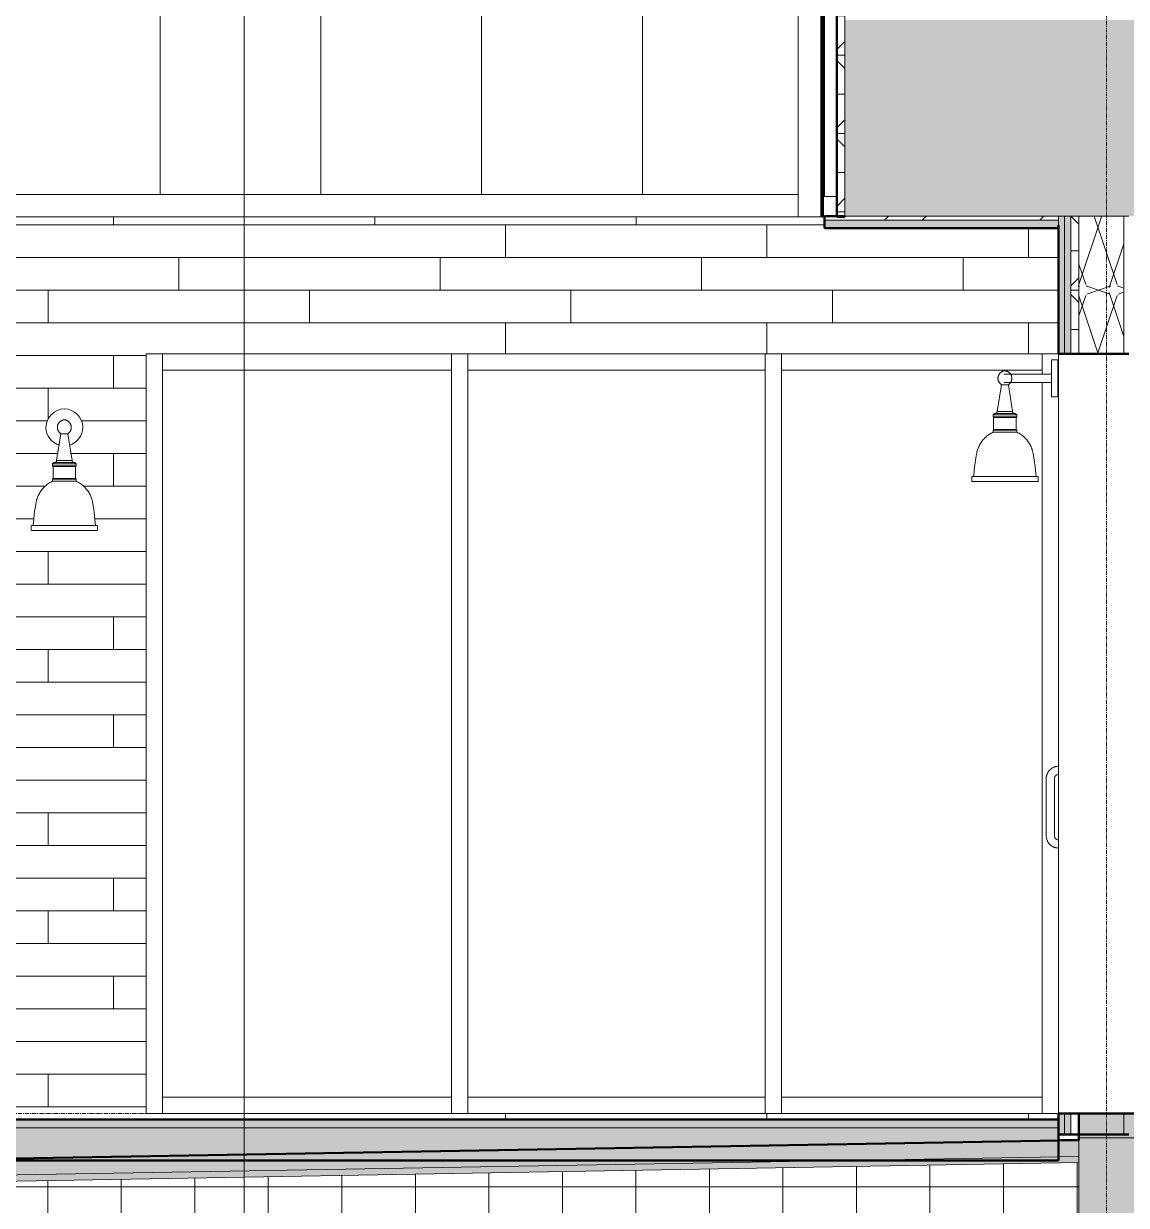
# Model space of a CAD drawing. Header units: inches. Extents: x 9661 to 15313, y -337 to 660.
# Drawn here: x 11149.6 to 11284.6, y -11.2 to 133.4 of the extents above; entities that cross this region are included whole.
import ezdxf

# ---------------------------------------------------------------- set-up
doc = ezdxf.new("R2010")
doc.units = ezdxf.units.IN
doc.header["$MEASUREMENT"] = 0
doc.linetypes.add('Grid Line 1_2_', pattern=[0.875, 0.5, -0.125, 0.125, -0.125])
for name, color, linetype, lineweight in [('0-1', 7, 'Continuous', 5), ('A-CLNG', 13, 'Continuous', 13), ('A-CLNG-2', 254, 'Continuous', 13), ('A-CLNG-3', 13, 'Continuous', 50), ('A-CLNG-PATT-1', 13, 'Continuous', 9), ('A-DOOR-7', 10, 'Continuous', 13), ('A-DOOR-8', 31, 'Continuous', 9), ('A-FLOR-2', 8, 'Continuous', 5), ('A-FLOR-5', 192, 'Continuous', 50), ('A-FLOR-LEVL-1', 51, 'Grid Line 1_2_', 9), ('A-FLOR-MCUT', 51, 'Continuous', 13), ('A-FLOR-PATT-1', 8, 'Continuous', 9), ('A-GLAZ-1', 135, 'Continuous', 13), ('A-GLAZ-2', 151, 'Continuous', 9), ('A-GLAZ-3', 151, 'Continuous', 50), ('A-GLAZ-CWMG-1', 55, 'Continuous', 9), ('A-WALL', 113, 'Continuous', 13), ('A-WALL-2', 135, 'Continuous', 13), ('A-WALL-4', 8, 'Continuous', 5), ('A-WALL-5', 254, 'Continuous', 13), ('A-WALL-8', 113, 'Continuous', 50), ('A-WALL-PATT-4', 55, 'Continuous', 9), ('A-WALL-PATT-5', 111, 'Continuous', 9), ('E-LITE-EQPM-1', 55, 'Continuous', 9), ('G-ANNO-SYMB-1', 111, 'Continuous', 9), ('P-PIPE-1', 55, 'Continuous', 9), ('P-PIPE-2', 8, 'Continuous', 5), ('S-GRID-1', 1, 'Grid Line 1_2_', 9)]:
    doc.layers.add(name, color=color, linetype=linetype, lineweight=lineweight)
pattern_1 = [(161.57, (11009.034, 72.48), (-3.8399538, -1.54e-05), [0, -27.322, 3.034, 0]), (18.43, (11008.074, 72.48), (-3.8399538, 1.54e-05), [0, -27.322, 3.034, 0]), (108.43, (11009.034, 72.48), (1.919622, -9.6005246), [9.106, -21.25]), (71.57, (11008.074, 72.48), (1.919622, 9.6005246), [9.106, -21.25])]
pattern_2 = [(0, (11008.554, 72), (0, 4.798), []), (315, (11008.554, 72), (4.798427, 0), [6.786, -6.786]), (45, (11008.554, 72), (4.798427, 0), [6.786, -6.786])]

# ---------------------------------------------------------------- blocks, each defined once
blk = doc.blocks.new('CTR - 1st Phase - Common Walls_rvt-1-BUILDING SECTION - EAST_WEST - LOOKING SOUTH2')
at = {"layer": 'P-PIPE-2'}
h = blk.add_hatch(color=256, dxfattribs=at)
h.paths.add_polyline_path([(11247.39, 120), (11247.39, 121.19), (11247.19, 121.15), (11247.19, 120)], flags=0)
h.paths.add_polyline_path([(10450.69, 120), (10450.69, 121.19), (10404.59, 121.15), (10404.59, 120), (10444.47, 120)], flags=0)
h = blk.add_hatch(color=256, dxfattribs=at)
h.paths.add_polyline_path([(10404.59, 118.81), (10450.69, 118.85), (10450.69, 120), (10404.59, 120), (10404.59, 118.84)], flags=0)
h.paths.add_polyline_path([(11247.19, 118.81), (11247.39, 118.85), (11247.39, 120), (11247.19, 120), (11247.19, 118.82)], flags=0)
at = {"layer": 'P-PIPE-1'}
for p, q in [((11247.39, 121.19), (11247.19, 121.19)), ((11247.19, 118.81), (11247.39, 118.81))]:
    blk.add_line(p, q, dxfattribs=at)
blk = doc.blocks.new('Perforated Panel at Magic-Pak - hvac panel - 2nd floor-V4-BUILDING SECTION - EAST_WEST - LOOKING SOUTH2')
at = {"layer": 'A-GLAZ-2'}
h = blk.add_hatch(dxfattribs=at)
h.set_pattern_fill('FP_8', color=256, style=0, pattern_type=2)
h.set_pattern_definition([(135, (11008.554, 72), (-4.24264, -4.24264), [])])
h.paths.add_polyline_path([(11247.39, 109.75), (11247.45, 109.75), (11247.45, 229.75), (11247.39, 229.72), (11247.39, 109.87)], flags=0)
at = {"layer": 'A-GLAZ-3'}
for p, q in [((11247.39, 229.75), (11247.39, 109.75)), ((11247.45, 229.75), (11247.39, 229.75)), ((11247.45, 109.75), (11247.45, 229.75)), ((11247.39, 109.75), (11247.45, 109.75))]:
    blk.add_line(p, q, dxfattribs=at)
blk = doc.blocks.new('Rectangular Mullion - 2_ x 4_ rectangular-1900516-BUILDING SECTION - EAST_WEST - LOOKING SOUTH2')
at = {"layer": 'A-GLAZ-CWMG-1'}
for p, q in [((11166.59, 91), (11166.59, 93)), ((11201.99, 93), (11201.99, 91)), ((11201.99, 91), (11166.59, 91))]:
    blk.add_line(p, q, dxfattribs=at)
blk = doc.blocks.new('Rectangular Mullion - 2_ x 4_ rectangular-2442518-BUILDING SECTION - EAST_WEST - LOOKING SOUTH2')
at = {"layer": 'A-GLAZ-CWMG-1'}
for p, q in [((11242.39, 0), (11242.39, 2)), ((11242.39, 2), (11274.29, 2)), ((11274.29, 2), (11274.29, 0))]:
    blk.add_line(p, q, dxfattribs=at)
blk = doc.blocks.new('Rectangular Mullion - 2_ x 4_ rectangular-2441821-BUILDING SECTION - EAST_WEST - LOOKING SOUTH2')
at = {"layer": 'A-GLAZ-CWMG-1'}
blk.add_line((11166.59, 93), (11166.59, 0), dxfattribs=at)
blk = doc.blocks.new('Rectangular Mullion - 2_ x 4_ rectangular-2441786-BUILDING SECTION - EAST_WEST - LOOKING SOUTH2')
at = {"layer": 'A-GLAZ-CWMG-1'}
for p, q in [((11274.29, 90.5), (11274.29, 93)), ((11274.29, 0), (11274.29, 89.5))]:
    blk.add_line(p, q, dxfattribs=at)
blk = doc.blocks.new('Rectangular Mullion - 2_ x 4_ rectangular-2441789-BUILDING SECTION - EAST_WEST - LOOKING SOUTH2')
at = {"layer": 'A-GLAZ-CWMG-1'}
for p, q in [((11201.99, 93), (11201.99, 0)), ((11203.99, 93), (11203.99, 0))]:
    blk.add_line(p, q, dxfattribs=at)
blk = doc.blocks.new('Rectangular Mullion - 2_ x 4_ rectangular-1900519-BUILDING SECTION - EAST_WEST - LOOKING SOUTH2')
at = {"layer": 'A-GLAZ-CWMG-1'}
for p, q in [((11203.99, 91), (11203.99, 93)), ((11240.39, 93), (11240.39, 91)), ((11240.39, 91), (11203.99, 91))]:
    blk.add_line(p, q, dxfattribs=at)
blk = doc.blocks.new('Rectangular Mullion - 2_ x 4_ rectangular-2442519-BUILDING SECTION - EAST_WEST - LOOKING SOUTH2')
at = {"layer": 'A-GLAZ-CWMG-1'}
for p, q in [((11242.39, 91), (11242.39, 93)), ((11274.29, 93), (11274.29, 91)), ((11274.29, 91), (11242.39, 91))]:
    blk.add_line(p, q, dxfattribs=at)
blk = doc.blocks.new('Rectangular Mullion - 2_ x 4_ rectangular-1900521-BUILDING SECTION - EAST_WEST - LOOKING SOUTH2')
at = {"layer": 'A-GLAZ-CWMG-1'}
for p, q in [((11166.59, 0), (11166.59, 2)), ((11166.59, 2), (11201.99, 2)), ((11201.99, 2), (11201.99, 0))]:
    blk.add_line(p, q, dxfattribs=at)
blk = doc.blocks.new('Rectangular Mullion - 2_ x 4_ rectangular-1900522-BUILDING SECTION - EAST_WEST - LOOKING SOUTH2')
at = {"layer": 'A-GLAZ-CWMG-1'}
for p, q in [((11203.99, 0), (11203.99, 2)), ((11203.99, 2), (11240.39, 2)), ((11240.39, 2), (11240.39, 0))]:
    blk.add_line(p, q, dxfattribs=at)
blk = doc.blocks.new('Storefront_Entry_Door-_Single_7051 - Store Front Single Door-2468421-BUILDING SECTION - EAST_WEST - LOOKING SOUTH2')
at = {"layer": 'A-DOOR-8'}
for p, q in [((11274.79, 41), (11274.79, 34)), ((11275.79, 34), (11275.79, 41))]:
    blk.add_line(p, q, dxfattribs=at)
at = {"layer": 'A-DOOR-8', "flags": 128}
for points in [[(11276.29, 42.5), (11276.23, 42.5), (11276.17, 42.5), (11276.11, 42.49), (11276.05, 42.48), (11275.99, 42.47), (11275.93, 42.46), (11275.87, 42.44), (11275.82, 42.42), (11275.76, 42.4), (11275.71, 42.38), (11275.65, 42.36), (11275.6, 42.33), (11275.54, 42.3), (11275.49, 42.27), (11275.44, 42.24), (11275.39, 42.2), (11275.35, 42.17), (11275.3, 42.13), (11275.26, 42.09), (11275.21, 42.05), (11275.17, 42), (11275.13, 41.96), (11275.1, 41.91), (11275.06, 41.86), (11275.03, 41.81), (11275, 41.76), (11274.97, 41.71), (11274.94, 41.65), (11274.91, 41.6), (11274.89, 41.54), (11274.87, 41.49), (11274.85, 41.43), (11274.84, 41.37), (11274.82, 41.31), (11274.81, 41.25), (11274.8, 41.2), (11274.8, 41.14), (11274.79, 41.08), (11274.79, 41.02), (11274.79, 41)], [(11275.79, 41), (11275.79, 41.02), (11275.79, 41.04), (11275.79, 41.06), (11275.8, 41.08), (11275.8, 41.1), (11275.8, 41.12), (11275.81, 41.14), (11275.81, 41.16), (11275.82, 41.18), (11275.83, 41.19), (11275.84, 41.21), (11275.85, 41.23), (11275.86, 41.25), (11275.87, 41.27), (11275.88, 41.28), (11275.89, 41.3), (11275.9, 41.31), (11275.91, 41.33), (11275.93, 41.34), (11275.94, 41.36), (11275.96, 41.37), (11275.97, 41.39), (11275.99, 41.4), (11276, 41.41), (11276.02, 41.42), (11276.04, 41.43), (11276.05, 41.44), (11276.07, 41.45), (11276.09, 41.46), (11276.11, 41.47), (11276.13, 41.47), (11276.15, 41.48), (11276.17, 41.48), (11276.18, 41.49), (11276.2, 41.49), (11276.22, 41.5), (11276.24, 41.5), (11276.26, 41.5), (11276.28, 41.5), (11276.29, 41.5)], [(11274.79, 34), (11274.79, 33.94), (11274.79, 33.88), (11274.8, 33.82), (11274.81, 33.76), (11274.82, 33.7), (11274.83, 33.64), (11274.85, 33.59), (11274.87, 33.53), (11274.89, 33.47), (11274.91, 33.42), (11274.93, 33.36), (11274.96, 33.31), (11274.99, 33.25), (11275.02, 33.2), (11275.05, 33.15), (11275.09, 33.1), (11275.12, 33.06), (11275.16, 33.01), (11275.2, 32.97), (11275.24, 32.92), (11275.29, 32.88), (11275.33, 32.84), (11275.38, 32.81), (11275.43, 32.77), (11275.48, 32.74), (11275.53, 32.71), (11275.58, 32.68), (11275.64, 32.65), (11275.69, 32.62), (11275.75, 32.6), (11275.8, 32.58), (11275.86, 32.56), (11275.92, 32.55), (11275.98, 32.53), (11276.03, 32.52), (11276.09, 32.51), (11276.15, 32.51), (11276.21, 32.5), (11276.27, 32.5), (11276.29, 32.5)], [(11276.29, 33.5), (11276.27, 33.5), (11276.25, 33.5), (11276.23, 33.5), (11276.21, 33.51), (11276.19, 33.51), (11276.17, 33.51), (11276.15, 33.52), (11276.13, 33.53), (11276.11, 33.53), (11276.09, 33.54), (11276.08, 33.55), (11276.06, 33.56), (11276.04, 33.57), (11276.02, 33.58), (11276.01, 33.59), (11275.99, 33.6), (11275.97, 33.61), (11275.96, 33.62), (11275.94, 33.64), (11275.93, 33.65), (11275.92, 33.67), (11275.9, 33.68), (11275.89, 33.7), (11275.88, 33.71), (11275.87, 33.73), (11275.86, 33.75), (11275.85, 33.76), (11275.84, 33.78), (11275.83, 33.8), (11275.82, 33.82), (11275.82, 33.84), (11275.81, 33.86), (11275.81, 33.88), (11275.8, 33.9), (11275.8, 33.92), (11275.79, 33.93), (11275.79, 33.95), (11275.79, 33.97), (11275.79, 33.99), (11275.79, 34)]]:
    blk.add_lwpolyline(points, dxfattribs=at)
blk = doc.blocks.new('VISA-OW2400-02-SASS - OW2400-L30K-MVOLT-V22-BUILDING SECTION - EAST_WEST - LOOKING SOUTH2')
at = {"layer": 'E-LITE-EQPM-1'}
for p, q in [((11154.17, 83.22), (11153.64, 79.93)), ((11154.59, 83.22), (11154.22, 83.22)), ((11154.96, 83.22), (11154.59, 83.22)), ((11155.53, 79.93), (11155.01, 83.22)), ((11154.59, 79.7), (11153.48, 79.7)), ((11153.64, 79.7), (11153.9, 79.7)), ((11154.59, 79.93), (11153.69, 79.93)), ((11155.49, 79.93), (11154.59, 79.93)), ((11155.7, 79.7), (11154.59, 79.7)), ((11155.28, 79.7), (11155.7, 79.7)), ((11153.14, 79.54), (11153.14, 79.29)), ((11154.59, 79.54), (11153.14, 79.54)), ((11153.14, 79.29), (11153.21, 79.22)), ((11154.59, 79.29), (11153.14, 79.29)), ((11153.21, 79.22), (11153.21, 77.72)), ((11154.59, 79.22), (11153.21, 79.22)), ((11156.04, 79.54), (11154.59, 79.54)), ((11156.04, 79.29), (11154.59, 79.29)), ((11155.97, 79.22), (11154.59, 79.22)), ((11155.97, 79.22), (11156.04, 79.29)), ((11155.97, 77.72), (11155.97, 79.22)), ((11156.04, 79.29), (11156.04, 79.54)), ((11153.21, 77.72), (11153.14, 77.66)), ((11153.14, 77.66), (11153.14, 77.41)), ((11154.59, 77.66), (11153.14, 77.66)), ((11154.59, 77.41), (11153.14, 77.41)), ((11154.59, 77.72), (11153.21, 77.72)), ((11155.97, 77.72), (11154.59, 77.72)), ((11156.04, 77.66), (11154.59, 77.66)), ((11156.04, 77.41), (11154.59, 77.41)), ((11156.04, 77.66), (11155.97, 77.72)), ((11156.04, 77.41), (11156.04, 77.66)), ((11150.53, 71.98), (11150.53, 71.38)), ((11150.59, 71.98), (11154.59, 71.98)), ((11154.59, 71.38), (11150.59, 71.38)), ((11154.59, 71.98), (11158.58, 71.98)), ((11158.58, 71.38), (11154.59, 71.38)), ((11158.65, 71.38), (11158.65, 71.98))]:
    blk.add_line(p, q, dxfattribs=at)
at = {"layer": 'E-LITE-EQPM-1', "flags": 128}
for points in [[(11154.17, 83.22), (11154.14, 83.24), (11154.11, 83.26), (11154.08, 83.29), (11154.05, 83.31), (11154.02, 83.34), (11154, 83.36), (11153.97, 83.39), (11153.95, 83.42), (11153.92, 83.45), (11153.9, 83.48), (11153.88, 83.51), (11153.86, 83.54), (11153.84, 83.57), (11153.83, 83.6), (11153.81, 83.64), (11153.8, 83.67), (11153.79, 83.71), (11153.78, 83.74), (11153.77, 83.78), (11153.76, 83.81), (11153.75, 83.85), (11153.75, 83.89), (11153.74, 83.92), (11153.74, 83.96), (11153.74, 84), (11153.74, 84.03), (11153.74, 84.07), (11153.74, 84.11), (11153.75, 84.14), (11153.76, 84.18), (11153.76, 84.22), (11153.77, 84.25), (11153.78, 84.29), (11153.8, 84.32), (11153.81, 84.36), (11153.82, 84.39), (11153.84, 84.42), (11153.86, 84.46), (11153.88, 84.49), (11153.9, 84.52), (11153.92, 84.55), (11153.94, 84.58), (11153.96, 84.61), (11153.99, 84.63), (11154.01, 84.66), (11154.04, 84.68), (11154.07, 84.71), (11154.1, 84.73), (11154.13, 84.75), (11154.16, 84.77), (11154.19, 84.79), (11154.22, 84.81), (11154.25, 84.83), (11154.29, 84.84), (11154.32, 84.86), (11154.36, 84.87), (11154.39, 84.88), (11154.43, 84.89), (11154.46, 84.9), (11154.5, 84.91), (11154.53, 84.91), (11154.57, 84.92), (11154.59, 84.92)], [(11154.59, 84.92), (11154.63, 84.92), (11154.66, 84.91), (11154.7, 84.91), (11154.73, 84.9), (11154.77, 84.89), (11154.81, 84.88), (11154.84, 84.87), (11154.88, 84.85), (11154.91, 84.84), (11154.94, 84.82), (11154.97, 84.8), (11155.01, 84.78), (11155.04, 84.76), (11155.07, 84.74), (11155.1, 84.72), (11155.12, 84.7), (11155.15, 84.67), (11155.18, 84.65), (11155.2, 84.62), (11155.23, 84.59), (11155.25, 84.56), (11155.27, 84.53), (11155.29, 84.5), (11155.31, 84.47), (11155.33, 84.44), (11155.35, 84.41), (11155.36, 84.37), (11155.38, 84.34), (11155.39, 84.3), (11155.4, 84.27), (11155.41, 84.23), (11155.42, 84.2), (11155.43, 84.16), (11155.43, 84.12), (11155.44, 84.09), (11155.44, 84.05), (11155.44, 84.01), (11155.44, 83.98), (11155.44, 83.94), (11155.44, 83.9), (11155.43, 83.87), (11155.42, 83.83), (11155.42, 83.79), (11155.41, 83.76), (11155.4, 83.72), (11155.39, 83.69), (11155.37, 83.65), (11155.36, 83.62), (11155.34, 83.59), (11155.33, 83.55), (11155.31, 83.52), (11155.29, 83.49), (11155.27, 83.46), (11155.24, 83.43), (11155.22, 83.4), (11155.2, 83.38), (11155.17, 83.35), (11155.14, 83.32), (11155.12, 83.3), (11155.09, 83.28), (11155.06, 83.25), (11155.03, 83.23), (11155.01, 83.22)], [(11153.14, 79.54), (11153.15, 79.56), (11153.16, 79.57), (11153.18, 79.58), (11153.19, 79.59), (11153.2, 79.61), (11153.22, 79.62), (11153.23, 79.63), (11153.25, 79.64), (11153.26, 79.65), (11153.28, 79.66), (11153.3, 79.66), (11153.31, 79.67), (11153.33, 79.68), (11153.35, 79.68), (11153.36, 79.69), (11153.38, 79.69), (11153.4, 79.7), (11153.42, 79.7), (11153.42, 79.7)], [(11153.42, 79.7), (11153.43, 79.7), (11153.44, 79.7), (11153.45, 79.7), (11153.45, 79.71), (11153.46, 79.71), (11153.47, 79.71), (11153.48, 79.71), (11153.49, 79.71), (11153.5, 79.72), (11153.51, 79.72), (11153.51, 79.72), (11153.52, 79.73), (11153.53, 79.73), (11153.54, 79.74), (11153.55, 79.74), (11153.55, 79.75), (11153.56, 79.75), (11153.57, 79.76), (11153.57, 79.76), (11153.58, 79.77), (11153.59, 79.78), (11153.59, 79.78), (11153.6, 79.79), (11153.6, 79.8), (11153.61, 79.81), (11153.61, 79.81), (11153.62, 79.82), (11153.62, 79.83), (11153.63, 79.84), (11153.63, 79.85), (11153.63, 79.85), (11153.63, 79.86), (11153.64, 79.87), (11153.64, 79.88), (11153.64, 79.89), (11153.64, 79.9), (11153.64, 79.91), (11153.64, 79.92), (11153.64, 79.93), (11153.64, 79.93)], [(11155.53, 79.93), (11155.53, 79.92), (11155.54, 79.91), (11155.54, 79.9), (11155.54, 79.89), (11155.54, 79.88), (11155.54, 79.87), (11155.54, 79.87), (11155.55, 79.86), (11155.55, 79.85), (11155.55, 79.84), (11155.56, 79.83), (11155.56, 79.82), (11155.56, 79.82), (11155.57, 79.81), (11155.57, 79.8), (11155.58, 79.79), (11155.58, 79.79), (11155.59, 79.78), (11155.6, 79.77), (11155.6, 79.77), (11155.61, 79.76), (11155.62, 79.75), (11155.62, 79.75), (11155.63, 79.74), (11155.64, 79.74), (11155.65, 79.73), (11155.65, 79.73), (11155.66, 79.72), (11155.67, 79.72), (11155.68, 79.72), (11155.69, 79.71), (11155.7, 79.71), (11155.7, 79.71), (11155.71, 79.71), (11155.72, 79.71), (11155.73, 79.7), (11155.74, 79.7), (11155.75, 79.7), (11155.76, 79.7), (11155.76, 79.7)], [(11155.76, 79.7), (11155.78, 79.7), (11155.8, 79.69), (11155.81, 79.69), (11155.83, 79.68), (11155.85, 79.68), (11155.86, 79.67), (11155.88, 79.66), (11155.9, 79.66), (11155.91, 79.65), (11155.93, 79.64), (11155.94, 79.63), (11155.96, 79.62), (11155.97, 79.61), (11155.99, 79.59), (11156, 79.58), (11156.01, 79.57), (11156.03, 79.56), (11156.04, 79.54), (11156.04, 79.54)], [(11151.14, 74.85), (11151.17, 74.99), (11151.2, 75.12), (11151.25, 75.26), (11151.29, 75.4), (11151.34, 75.53), (11151.4, 75.66), (11151.46, 75.79), (11151.53, 75.91), (11151.6, 76.04), (11151.68, 76.16), (11151.76, 76.28), (11151.85, 76.39), (11151.94, 76.5), (11152.04, 76.61), (11152.14, 76.71), (11152.24, 76.81), (11152.35, 76.9), (11152.46, 76.99), (11152.57, 77.08), (11152.69, 77.16), (11152.81, 77.23), (11152.94, 77.3), (11153.06, 77.37), (11153.14, 77.41)], [(11156.04, 77.41), (11156.17, 77.34), (11156.29, 77.28), (11156.42, 77.2), (11156.54, 77.12), (11156.65, 77.04), (11156.77, 76.95), (11156.88, 76.86), (11156.98, 76.77), (11157.08, 76.67), (11157.18, 76.56), (11157.28, 76.45), (11157.36, 76.34), (11157.45, 76.23), (11157.53, 76.11), (11157.61, 75.99), (11157.68, 75.86), (11157.74, 75.74), (11157.8, 75.61), (11157.86, 75.47), (11157.91, 75.34), (11157.95, 75.2), (11157.99, 75.07), (11158.02, 74.93), (11158.04, 74.85)], [(11150.78, 71.98), (11150.85, 72.83), (11150.95, 73.68), (11151.08, 74.52), (11151.14, 74.85)], [(11158.04, 74.85), (11158.19, 74), (11158.3, 73.16), (11158.38, 72.3), (11158.4, 71.98)]]:
    blk.add_lwpolyline(points, dxfattribs=at)
at = {"layer": 'E-LITE-EQPM-1'}
for start, end in [(360, 180), (180, 254.7454), (285.2546, 360)]:
    blk.add_arc((11154.59, 84), 2.25, start, end, dxfattribs=at)
blk = doc.blocks.new('Rectangular Mullion - Profile_Polycarbonate_Lower-2195227-BUILDING SECTION - EAST_WEST - LOOKING SOUTH2')
at = {"layer": 'A-GLAZ-CWMG-1'}
for p, q in [((11109.93, 109.75), (11109.93, 112.5)), ((11244.44, 112.5), (11109.93, 112.5)), ((11244.44, 112.5), (11244.44, 109.75)), ((11109.93, 109.75), (11244.44, 109.75))]:
    blk.add_line(p, q, dxfattribs=at)
blk = doc.blocks.new('Rectangular Mullion - Profile_Polycarbonate_Upper and left-2194919-BUILDING SECTION - EAST_WEST - LOOKING SOUTH2')
at = {"layer": 'A-GLAZ-CWMG-1'}
for p, q in [((11244.44, 230.12), (11244.44, 109.75)), ((11247.19, 229.74), (11247.19, 230.12)), ((11247.19, 109.75), (11247.19, 229.71)), ((11247.19, 109.75), (11244.44, 109.75))]:
    blk.add_line(p, q, dxfattribs=at)
blk = doc.blocks.new('VISA-OW2400-02-SASS - OW2400-L30K-MVOLT-V29-BUILDING SECTION - EAST_WEST - LOOKING SOUTH2')
at = {"layer": 'E-LITE-EQPM-1'}
for p, q in [((11276.22, 92.25), (11275.42, 92.25)), ((11275.42, 90), (11275.42, 92.25)), ((11276.22, 92.25), (11276.22, 90)), ((11275.42, 90.5), (11269.66, 90.5)), ((11275.42, 87.75), (11275.42, 90)), ((11276.22, 90), (11276.22, 87.75)), ((11269.31, 89.22), (11268.79, 85.93)), ((11270.16, 89.22), (11269.31, 89.22)), ((11269.66, 89.5), (11275.42, 89.5)), ((11270.68, 85.93), (11270.16, 89.22)), ((11275.42, 87.75), (11276.22, 87.75)), ((11268.28, 85.54), (11268.28, 85.29)), ((11271.18, 85.54), (11268.28, 85.54)), ((11268.56, 85.7), (11268.79, 85.7)), ((11270.9, 85.7), (11268.56, 85.7)), ((11270.68, 85.93), (11268.79, 85.93)), ((11270.56, 85.7), (11270.9, 85.7)), ((11271.18, 85.29), (11271.18, 85.54)), ((11268.28, 85.29), (11268.35, 85.22)), ((11271.18, 85.29), (11268.28, 85.29)), ((11268.35, 85.22), (11268.35, 83.72)), ((11271.11, 85.22), (11268.35, 85.22)), ((11271.11, 85.22), (11271.18, 85.29)), ((11271.11, 83.72), (11271.11, 85.22)), ((11268.35, 83.72), (11268.28, 83.66)), ((11268.28, 83.66), (11268.28, 83.41)), ((11271.18, 83.66), (11268.28, 83.66)), ((11271.18, 83.41), (11268.28, 83.41)), ((11271.11, 83.72), (11268.35, 83.72)), ((11271.18, 83.66), (11271.11, 83.72)), ((11271.18, 83.41), (11271.18, 83.66)), ((11265.68, 77.98), (11265.68, 77.38)), ((11265.68, 77.98), (11273.79, 77.98)), ((11273.79, 77.38), (11265.68, 77.38)), ((11273.79, 77.38), (11273.79, 77.98))]:
    blk.add_line(p, q, dxfattribs=at)
at = {"layer": 'E-LITE-EQPM-1', "flags": 128}
for points in [[(11269.31, 89.22), (11269.28, 89.24), (11269.25, 89.26), (11269.22, 89.29), (11269.19, 89.31), (11269.16, 89.34), (11269.14, 89.36), (11269.11, 89.39), (11269.09, 89.42), (11269.07, 89.45), (11269.05, 89.48), (11269.02, 89.51), (11269.01, 89.54), (11268.99, 89.57), (11268.97, 89.6), (11268.96, 89.64), (11268.94, 89.67), (11268.93, 89.71), (11268.92, 89.74), (11268.91, 89.78), (11268.9, 89.81), (11268.89, 89.85), (11268.89, 89.89), (11268.88, 89.92), (11268.88, 89.96), (11268.88, 90), (11268.88, 90.03), (11268.88, 90.07), (11268.89, 90.11), (11268.89, 90.14), (11268.9, 90.18), (11268.91, 90.22), (11268.92, 90.25), (11268.93, 90.29), (11268.94, 90.32), (11268.95, 90.36), (11268.97, 90.39), (11268.98, 90.42), (11269, 90.46), (11269.02, 90.49), (11269.04, 90.52), (11269.06, 90.55), (11269.08, 90.58), (11269.11, 90.61), (11269.13, 90.63), (11269.16, 90.66), (11269.18, 90.68), (11269.21, 90.71), (11269.24, 90.73), (11269.27, 90.75), (11269.3, 90.77), (11269.33, 90.79), (11269.36, 90.81), (11269.4, 90.83), (11269.43, 90.84), (11269.46, 90.86), (11269.5, 90.87), (11269.53, 90.88), (11269.57, 90.89), (11269.61, 90.9), (11269.64, 90.91), (11269.68, 90.91), (11269.71, 90.92), (11269.73, 90.92)], [(11269.73, 90.92), (11269.77, 90.92), (11269.81, 90.91), (11269.84, 90.91), (11269.88, 90.9), (11269.91, 90.89), (11269.95, 90.88), (11269.98, 90.87), (11270.02, 90.85), (11270.05, 90.84), (11270.09, 90.82), (11270.12, 90.8), (11270.15, 90.78), (11270.18, 90.76), (11270.21, 90.74), (11270.24, 90.72), (11270.27, 90.7), (11270.3, 90.67), (11270.32, 90.65), (11270.35, 90.62), (11270.37, 90.59), (11270.39, 90.56), (11270.42, 90.53), (11270.44, 90.5), (11270.46, 90.47), (11270.47, 90.44), (11270.49, 90.41), (11270.51, 90.37), (11270.52, 90.34), (11270.53, 90.3), (11270.54, 90.27), (11270.55, 90.23), (11270.56, 90.2), (11270.57, 90.16), (11270.58, 90.12), (11270.58, 90.09), (11270.58, 90.05), (11270.58, 90.01), (11270.58, 89.98), (11270.58, 89.94), (11270.58, 89.9), (11270.57, 89.87), (11270.57, 89.83), (11270.56, 89.79), (11270.55, 89.76), (11270.54, 89.72), (11270.53, 89.69), (11270.52, 89.65), (11270.5, 89.62), (11270.49, 89.59), (11270.47, 89.55), (11270.45, 89.52), (11270.43, 89.49), (11270.41, 89.46), (11270.39, 89.43), (11270.36, 89.4), (11270.34, 89.38), (11270.31, 89.35), (11270.29, 89.32), (11270.26, 89.3), (11270.23, 89.28), (11270.2, 89.25), (11270.17, 89.23), (11270.16, 89.22)], [(11268.28, 85.54), (11268.3, 85.56), (11268.31, 85.57), (11268.32, 85.58), (11268.33, 85.59), (11268.35, 85.61), (11268.36, 85.62), (11268.38, 85.63), (11268.39, 85.64), (11268.41, 85.65), (11268.42, 85.66), (11268.44, 85.66), (11268.46, 85.67), (11268.47, 85.68), (11268.49, 85.68), (11268.51, 85.69), (11268.52, 85.69), (11268.54, 85.7), (11268.56, 85.7), (11268.56, 85.7)], [(11268.56, 85.7), (11268.57, 85.7), (11268.58, 85.7), (11268.59, 85.7), (11268.6, 85.71), (11268.61, 85.71), (11268.62, 85.71), (11268.62, 85.71), (11268.63, 85.71), (11268.64, 85.72), (11268.65, 85.72), (11268.66, 85.72), (11268.67, 85.73), (11268.67, 85.73), (11268.68, 85.74), (11268.69, 85.74), (11268.7, 85.75), (11268.7, 85.75), (11268.71, 85.76), (11268.72, 85.76), (11268.72, 85.77), (11268.73, 85.78), (11268.74, 85.78), (11268.74, 85.79), (11268.75, 85.8), (11268.75, 85.81), (11268.76, 85.81), (11268.76, 85.82), (11268.76, 85.83), (11268.77, 85.84), (11268.77, 85.85), (11268.78, 85.85), (11268.78, 85.86), (11268.78, 85.87), (11268.78, 85.88), (11268.78, 85.89), (11268.79, 85.9), (11268.79, 85.91), (11268.79, 85.92), (11268.79, 85.93), (11268.79, 85.93)], [(11270.68, 85.93), (11270.68, 85.92), (11270.68, 85.91), (11270.68, 85.9), (11270.68, 85.89), (11270.68, 85.88), (11270.68, 85.87), (11270.69, 85.87), (11270.69, 85.86), (11270.69, 85.85), (11270.7, 85.84), (11270.7, 85.83), (11270.7, 85.82), (11270.71, 85.82), (11270.71, 85.81), (11270.72, 85.8), (11270.72, 85.79), (11270.73, 85.79), (11270.73, 85.78), (11270.74, 85.77), (11270.75, 85.77), (11270.75, 85.76), (11270.76, 85.75), (11270.77, 85.75), (11270.77, 85.74), (11270.78, 85.74), (11270.79, 85.73), (11270.8, 85.73), (11270.81, 85.72), (11270.81, 85.72), (11270.82, 85.72), (11270.83, 85.71), (11270.84, 85.71), (11270.85, 85.71), (11270.86, 85.71), (11270.86, 85.71), (11270.87, 85.7), (11270.88, 85.7), (11270.89, 85.7), (11270.9, 85.7), (11270.9, 85.7)], [(11270.9, 85.7), (11270.92, 85.7), (11270.94, 85.69), (11270.96, 85.69), (11270.97, 85.68), (11270.99, 85.68), (11271.01, 85.67), (11271.02, 85.66), (11271.04, 85.66), (11271.06, 85.65), (11271.07, 85.64), (11271.09, 85.63), (11271.1, 85.62), (11271.12, 85.61), (11271.13, 85.59), (11271.14, 85.58), (11271.16, 85.57), (11271.17, 85.56), (11271.18, 85.54), (11271.18, 85.54)], [(11266.28, 80.85), (11266.31, 80.99), (11266.35, 81.12), (11266.39, 81.26), (11266.44, 81.4), (11266.49, 81.53), (11266.55, 81.66), (11266.61, 81.79), (11266.67, 81.91), (11266.75, 82.04), (11266.82, 82.16), (11266.91, 82.28), (11266.99, 82.39), (11267.08, 82.5), (11267.18, 82.61), (11267.28, 82.71), (11267.38, 82.81), (11267.49, 82.9), (11267.6, 82.99), (11267.72, 83.08), (11267.84, 83.16), (11267.96, 83.23), (11268.08, 83.3), (11268.21, 83.37), (11268.28, 83.41)], [(11271.18, 83.41), (11271.31, 83.34), (11271.44, 83.28), (11271.56, 83.2), (11271.68, 83.12), (11271.8, 83.04), (11271.91, 82.95), (11272.02, 82.86), (11272.12, 82.77), (11272.23, 82.67), (11272.32, 82.56), (11272.42, 82.45), (11272.51, 82.34), (11272.59, 82.23), (11272.67, 82.11), (11272.75, 81.99), (11272.82, 81.86), (11272.88, 81.74), (11272.94, 81.61), (11273, 81.47), (11273.05, 81.34), (11273.09, 81.2), (11273.13, 81.07), (11273.17, 80.93), (11273.18, 80.85)], [(11265.93, 77.98), (11265.99, 78.83), (11266.09, 79.68), (11266.22, 80.52), (11266.28, 80.85)], [(11273.18, 80.85), (11273.33, 80), (11273.44, 79.16), (11273.52, 78.3), (11273.54, 77.98)]]:
    blk.add_lwpolyline(points, dxfattribs=at)

msp = doc.modelspace()

# ---------------------------------------------------------------- hatches: boundary and pattern name
at = {"layer": 'A-CLNG-2'}
h = msp.add_hatch(color=256, dxfattribs=at)
h.paths.add_polyline_path([(12115.84, 108.37), (12118.34, 108.37), (12118.34, 109.37), (12089.69, 109.37), (12089.69, 108.37), (12112.92, 108.37)], flags=0)
h.paths.add_polyline_path([(10009.09, 108.37), (10009.09, 109.37), (9980.44, 109.37), (9980.44, 108.37), (9992.38, 108.37)], flags=0)
h.paths.add_polyline_path([(11250.14, 108.37), (11276.29, 108.37), (11276.29, 109.37), (11247.64, 109.37), (11247.64, 108.37), (11248.1, 108.37)], flags=0)
h.paths.add_polyline_path([(10822.49, 108.37), (10851.14, 108.37), (10851.14, 109.37), (10822.49, 109.37), (10822.49, 108.75)], flags=0)
at = {"layer": 'A-CLNG-PATT-1'}
h = msp.add_hatch(dxfattribs=at)
h.set_pattern_fill('FP_25', color=256, style=0, pattern_type=2)
h.set_pattern_definition([(45, (11008.554, 72), (-9.50352, 9.50352), []), (45, (11008.554, 86.4), (-9.50352, 9.50352), [])])
h.paths.add_polyline_path([(12102.16, 109.37), (12118.34, 109.37), (12118.33, 109.87), (12116.84, 109.87), (12116.81, 109.75), (12115.84, 109.87), (12089.69, 109.87), (12089.69, 109.37)], flags=0)
h.paths.add_polyline_path([(11248.22, 109.37), (11276.29, 109.37), (11276.29, 109.87), (11250.14, 109.87), (11249.14, 109.75), (11249.14, 109.87), (11247.64, 109.87), (11247.64, 109.37)], flags=0)
h.paths.add_polyline_path([(10831.98, 109.37), (10851.14, 109.37), (10851.13, 109.87), (10822.49, 109.87), (10822.49, 109.37)], flags=0)
h.paths.add_polyline_path([(9992.38, 109.37), (10009.09, 109.37), (10009.09, 109.87), (9982.94, 109.87), (9981.94, 109.75), (9981.94, 109.87), (9980.44, 109.87), (9980.44, 109.37), (9982.94, 109.37)], flags=0)
at = {"layer": 'A-FLOR-2'}
h = msp.add_hatch(color=256, dxfattribs=at)
h.paths.add_polyline_path([(11169.98, -1.75), (11276.29, -1.75), (11276.29, -0.75), (11049.29, -0.75), (11049.29, -1.75), (11164.59, -1.75)], flags=0)
h.paths.add_polyline_path([(10853.51, -1.75), (10934.19, -1.75), (10934.19, -0.75), (10822.49, -0.75), (10822.49, -1.75), (10835.05, -1.75)], flags=0)
h.paths.add_polyline_path([(9933.17, -1.75), (10009.09, -1.75), (10009.09, -0.75), (9891.19, -0.75), (9891.19, -1.75), (9927.79, -1.75)], flags=0)
at = {"layer": 'A-FLOR-PATT-1'}
h = msp.add_hatch(dxfattribs=at)
h.set_pattern_fill('FP_4', color=256, style=0, pattern_type=2)
h.set_pattern_definition(pattern_1)
h.paths.add_polyline_path([(12115.84, 109.87), (12115.84, 133.87), (11737.24, 133.87), (11737.24, 109.87), (12112.92, 109.87)], flags=0)
h.paths.add_polyline_path([(11585.47, 109.87), (11646.74, 109.87), (11646.74, 133.87), (11250.14, 133.87), (11250.14, 109.87), (11542.99, 109.87)], flags=0)
h.paths.add_polyline_path([(10848.64, 109.87), (10848.64, 133.87), (10450.69, 133.87), (10450.69, 109.87), (10848.21, 109.87)], flags=0)
h.paths.add_polyline_path([(10009.84, 109.87), (10361.54, 109.87), (10361.54, 133.87), (9982.94, 133.87), (9982.94, 109.87), (10009.09, 109.87)], flags=0)
h = msp.add_hatch(dxfattribs=at)
h.set_pattern_fill('FP_2', color=256, style=0, pattern_type=2)
h.set_pattern_definition([(0, (11008.554, 72), (15.36, 3.84), [1.267, -10.253, 1.267, -10.253, -61.44]), (0, (11008.554, 72), (15.36, 3.84), [-23.04, 1.267, -21.773, 1.267, -10.253, -26.88]), (0, (11008.554, 72), (15.36, 3.84), [-57.6, 1.267, -6.413, 1.267, -17.933]), (120, (11014.314, 73.92), (-11.005538, 11.38215), [1.267, -10.253, 1.267, -10.253, -61.44]), (120, (11014.314, 73.92), (-11.005538, 11.38215), [-23.04, 1.267, -21.773, 1.267, -10.253, -26.88]), (120, (11014.314, 73.92), (-11.005538, 11.38215), [-57.6, 1.267, -6.413, 1.267, -17.933]), (240, (11016.234, 81.6), (-4.354462, -15.22215), [1.267, -10.253, 1.267, -10.253, -61.44]), (240, (11016.234, 81.6), (-4.354462, -15.22215), [-23.04, 1.267, -21.773, 1.267, -10.253, -26.88]), (240, (11016.234, 81.6), (-4.354462, -15.22215), [-57.6, 1.267, -6.413, 1.267, -17.933])])
h.paths.add_polyline_path([(11509.19, -3), (12087.19, -3), (12087.19, 0), (11278.79, 0), (11278.79, -3), (11499.36, -3)], flags=0)
h.paths.add_polyline_path([(10450.79, -3), (10819.99, -3), (10819.99, 0), (10011.59, 0), (10011.59, -3), (10422.94, -3)], flags=0)
h = msp.add_hatch(dxfattribs=at)
h.set_pattern_fill('FP_18', color=256, style=0, pattern_type=2)
h.set_pattern_definition([(216.87, (11014.952, 87.994), (47.980943, 31.987086), [7.997, -71.971]), (206.565, (11024.548, 83.196), (-15.993714, -15.994133), [17.881, -17.881]), (198.435, (11024.548, 75.199), (-31.98674, -15.99388), [10.115, -40.461])])
h.paths.add_polyline_path([(11062.58, -5.75), (11276.29, -5.75), (11276.29, -1.75), (11049.29, -1.75), (11049.29, -5.75)], flags=0)
h.paths.add_polyline_path([(10824.42, -5.75), (10934.19, -5.74), (10934.19, -1.75), (10822.49, -1.75), (10822.49, -5.75)], flags=0)
h.paths.add_polyline_path([(9964.61, -5.75), (10009.09, -5.75), (10009.09, -1.75), (9891.19, -1.75), (9891.19, -5.75), (9962.12, -5.75)], flags=0)
h = msp.add_hatch(dxfattribs=at)
h.set_pattern_fill('FP_9', color=256, style=0, pattern_type=2)
h.set_pattern_definition([(0, (11008.554, 72), (24, 24), [24, -24]), (0, (11008.554, 81), (24, 24), [24, -24]), (0, (11008.554, 90), (24, 24), [24, -24]), (90, (11011.554, 93), (-24, 24), [24, -24]), (90, (11020.554, 93), (-24, 24), [24, -24]), (90, (11029.554, 93), (-24, 24), [24, -24])])
h.paths.add_polyline_path([(11135.95, -7.74), (11135.97, -7.74), (11250.17, -5.75), (11135.95, -5.75), (11135.95, -6)], flags=0)
h.paths.add_polyline_path([(10986.68, -7.74), (11135.95, -7.74), (11135.95, -5.75), (10963.21, -5.74), (10934.19, -5.24), (10934.19, -5.75), (10848.69, -5.75), (10963.23, -7.74), (10982.68, -7.74)], flags=0)
h.paths.add_polyline_path([(9891.19, -6.49), (9953.1, -5.75), (9891.19, -5.75), (9891.19, -6)], flags=0)
h.paths.add_polyline_path([(11276.29, -5.29), (11278.79, -5.25), (11278.79, -3.25), (11276.29, -3.29), (11276.29, -5.26)], flags=0)
h.paths.add_polyline_path([(10822.49, -5.29), (10822.49, -3.29), (10819.99, -3.27), (10819.99, -5.25), (10821.22, -5.27)], flags=0)
h.paths.add_polyline_path([(10009.09, -5.25), (10011.59, -5.25), (10011.59, -3.25), (10009.88, -3.25), (10009.84, -4), (10009.09, -4), (10009.09, -4.42)], flags=0)
h = msp.add_hatch(dxfattribs=at)
h.set_pattern_fill('FP_19', color=256, style=0, pattern_type=2)
h.set_pattern_definition([(50, (11008.554, 72), (27.5427, -2.4099), [2.88, -31.68]), (355, (11008.554, 72), (-5.32784, 28.8843), [2.304, -25.344]), (100.451, (11010.85, 71.8), (22.2153, 26.4739), [2.448, -26.924]), (46.184, (11008.554, 79.68), (40.9819, -6.3564), [4.32, -47.52]), (96.636, (11011.97, 79.15), (35.8907, 37.4062), [3.671, -40.386]), (351.184, (11008.554, 79.68), (35.891, 37.4062), [3.456, -38.016]), (21, (11012.394, 77.76), (22.92104, -15.46073), [2.88, -31.68]), (326, (11012.394, 77.76), (9.3435, 27.84574), [2.304, -25.344]), (71.451, (11014.304, 76.472), (32.2648, 12.3844), [2.448, -26.924]), (37.5, (11008.554, 72), (0.466855, 12.78271), [1.267, -23.77, 1.267, -24.461, -25.44]), (37.5, (11008.554, 72), (0.466855, 12.78271), [-50.765, 1.267, -24.173]), (7.5, (11008.554, 72), (10.10159, 15.14509), [1.267, -13.402, 1.267, -23.194, -9.696]), (7.5, (11008.554, 72), (10.10159, 15.14509), [-39.13, 1.267, -8.429]), (327.5, (10999.991, 72), (20.49916, -0.86578), [1.267, -8.333, 1.267, -28.685, -39.744]), (327.5, (10999.991, 72), (20.49916, -0.86578), [-39.552, 1.267, -38.477]), (317.5, (10996.151, 72), (22.39478, 3.8443), [1.267, -11.213, 1.267, -18.624, -28.224]), (317.5, (10996.151, 72), (22.39478, 3.8443), [-32.371, 1.267, -26.957])])
h.paths.add_polyline_path([(12016.04, -15), (12087.19, -15), (12087.19, -3), (11278.79, -3), (11278.79, -15), (11929.93, -15)], flags=0)
h.paths.add_polyline_path([(10705.1, -15), (10819.99, -15), (10819.99, -3), (10011.59, -3), (10011.59, -15), (10638.23, -15)], flags=0)
h = msp.add_hatch(dxfattribs=at)
h.set_pattern_fill('FP_3', color=256, style=0, pattern_type=2)
h.set_pattern_definition(pattern_2)
h.paths.add_polyline_path([(11062.58, -8.49), (11135.97, -8.49), (11278.79, -6), (11278.79, -5.25), (11276.29, -5.29), (11276.29, -5.75), (11250.17, -5.75), (11135.95, -7.74), (10963.21, -7.74), (10848.69, -5.75), (10822.49, -5.75), (10822.49, -5.29), (10819.99, -5.25), (10819.99, -6), (10963.23, -8.49), (11049.29, -8.49)], flags=0)
h.paths.add_polyline_path([(9891.19, -7.24), (9995.09, -6), (10011.59, -6), (10011.59, -5.25), (10009.09, -5.25), (10009.09, -5.75), (9953.1, -5.75), (9891.19, -6.49)], flags=0)
h = msp.add_hatch(dxfattribs=at)
h.set_pattern_fill('FP_16', color=256, style=0, pattern_type=2)
h.set_pattern_definition([(0, (11008.554, 72), (0, 9), []), (90, (11008.554, 72), (-9, 6e-16), [])])
h.paths.add_polyline_path([(11068.79, -16), (11278.79, -16), (11278.79, -6), (11135.97, -8.49), (10963.21, -8.49), (10819.99, -6), (10819.99, -16), (11062.58, -16)], flags=0)
h.paths.add_polyline_path([(9964.61, -16), (10011.59, -16), (10011.59, -6), (9992.38, -6.03), (9891.19, -7.24), (9891.19, -16), (9949.32, -16)], flags=0)
at = {"layer": 'A-WALL-4'}
h = msp.add_hatch(color=256, dxfattribs=at)
h.paths.add_polyline_path([(11277.04, -2.57), (11277.79, -2.57), (11277.79, 0), (11277.04, 0), (11277.04, -1.89)], flags=0)
h.paths.add_polyline_path([(11277.04, 93), (11277.79, 93), (11277.79, 109.87), (11277.04, 109.87), (11277.04, 94.26)], flags=0)
at = {"layer": 'A-WALL-5'}
h = msp.add_hatch(color=256, dxfattribs=at)
h.paths.add_polyline_path([(11276.72, -2.57), (11277.04, -2.57), (11277.04, 0), (11276.29, 0), (11276.29, -2.57)], flags=0)
h.paths.add_polyline_path([(11277.04, 93), (11277.04, 109.87), (11276.29, 109.87), (11276.29, 93)], flags=0)
at = {"layer": 'A-WALL-PATT-4'}
h = msp.add_hatch(dxfattribs=at)
h.set_pattern_fill('FP_30', color=256, style=0, pattern_type=2)
h.set_pattern_definition([(90, (11126.924, 136), (-19.685, 1e-15), [24, 0, 0, 0])])
h.paths.add_polyline_path([(11109.93, 112.5), (11244.44, 112.5), (11244.44, 227.37), (11109.93, 227.37), (11109.93, 127.54)], flags=0)
h = msp.add_hatch(dxfattribs=at)
h.set_pattern_fill('FP_20', color=256, style=0, pattern_type=2)
h.set_pattern_definition([(0, (11280.602, 0.8), (0, 4), []), (90, (11280.602, 0.8), (-8, 8), [4, -28]), (90, (11296.602, 4.8), (-8, 8), [4, -28])])
h.paths.add_polyline_path([(11047.04, -3.27), (11049.29, -3.27), (11049.29, -3), (11047.04, -3)], flags=0)
h.paths.add_polyline_path([(11039.04, -3.27), (11039.04, -3), (10944.44, -3), (10944.44, -3.27), (11025.74, -3.27)], flags=0)
h.paths.add_polyline_path([(11276.29, -3.27), (11278.79, -3.25), (11278.79, -2.57), (11276.29, -2.57), (11276.29, -3.25)], flags=0)
h.paths.add_polyline_path([(10982.68, -1), (11039.04, -1), (11039.04, 29), (11047.04, 29), (11047.04, -1), (11049.29, -1), (11049.29, -0.75), (11276.29, -0.75), (11276.29, 0), (11164.59, 0), (11164.59, 93), (11276.29, 93), (11276.29, 108.37), (11247.64, 108.37), (11247.64, 109.75), (10851.14, 109.75), (10851.14, 108.37), (10822.49, 108.37), (10822.49, 53), (10823.49, 53), (10823.49, 8), (10822.49, 8), (10822.49, -0.75), (10857.39, -0.75), (10857.39, 36), (10934.38, 36), (10934.38, 84.88), (10972.4, 84.88), (10972.4, 0.5), (10944.44, 0.5), (10944.44, -1)], flags=0)
h.paths.add_polyline_path([(11010.61, 0.5), (10972.78, 0.5), (10972.78, 84.88), (11010.8, 84.88), (11010.8, 0.5)], flags=0)
h.paths.add_polyline_path([(11155.06, 79.7), (11154.68, 79.71), (11154.91, 79.7), (11155.06, 79.7)], flags=0)
h.paths.add_polyline_path([(11157.07, 71.38), (11150.59, 71.38), (11150.59, 71.98), (11150.84, 71.98), (11150.9, 73.24), (11150.91, 73.42), (11151.19, 74.85), (11151.55, 75.95), (11152.37, 76.9), (11153.14, 77.41), (11153.14, 77.66), (11153.33, 77.66), (11153.39, 77.72), (11153.21, 77.72), (11153.24, 79.22), (11153.39, 79.22), (11153.3, 79.29), (11153.14, 79.29), (11153.14, 79.54), (11153.24, 79.54), (11153.33, 79.64), (11153.98, 79.73), (11153.84, 79.71), (11153.82, 79.74), (11153.8, 79.76), (11153.7, 79.74), (11153.69, 79.81), (11153.65, 79.83), (11153.69, 79.93), (11154, 81.83), (11153.46, 82.05), (11153, 82.41), (11152.64, 82.87), (11152.42, 83.42), (11152.34, 84), (11152.42, 84.58), (11152.64, 85.12), (11153, 85.59), (11153.46, 85.95), (11154.01, 86.17), (11154.59, 86.25), (11155.17, 86.17), (11155.71, 85.95), (11156.18, 85.59), (11156.54, 85.12), (11156.76, 84.58), (11156.84, 84), (11156.76, 83.42), (11156.54, 82.87), (11156.18, 82.41), (11155.71, 82.05), (11155.18, 81.83), (11155.53, 79.86), (11155.53, 79.8), (11155.43, 79.8), (11155.43, 79.75), (11155.43, 79.71), (11155.09, 79.71), (11155.28, 79.7), (11155.88, 79.62), (11155.99, 79.54), (11156.04, 79.54), (11156.04, 79.29), (11155.84, 79.29), (11155.79, 79.22), (11155.97, 79.22), (11155.94, 77.72), (11155.79, 77.72), (11155.88, 77.66), (11156.04, 77.62), (11156.04, 77.41), (11156.91, 76.81), (11157.63, 75.93), (11158.02, 74.66), (11158.27, 73.42), (11158.34, 71.98), (11158.58, 71.98), (11158.58, 71.38), (11157.2, 71.38)], flags=0)
h.paths.add_polyline_path([(10826.49, 77.38), (10824.99, 77.38), (10824.99, 77.98), (10825.24, 77.98), (10825.46, 80), (10825.6, 80.85), (10826.02, 81.95), (10826.67, 82.78), (10827.29, 83.21), (10827.6, 83.41), (10827.6, 83.66), (10827.79, 83.66), (10827.85, 83.72), (10827.66, 83.72), (10827.69, 85.22), (10827.85, 85.22), (10827.75, 85.29), (10827.6, 85.29), (10827.6, 85.54), (10827.72, 85.65), (10827.76, 85.54), (10827.79, 85.54), (10827.78, 85.63), (10827.85, 85.66), (10828.06, 85.72), (10828.1, 85.8), (10828.1, 85.87), (10828.19, 86.5), (10828.62, 89.22), (10828.41, 89.46), (10828.39, 89.5), (10823.36, 89.5), (10823.36, 87.75), (10822.56, 87.75), (10822.56, 92.25), (10823.36, 92.25), (10823.36, 90.5), (10828.41, 90.52), (10828.68, 90.79), (10828.68, 90.73), (10828.85, 90.82), (10828.88, 90.79), (10829.05, 90.79), (10829.06, 90.8), (10829.12, 90.84), (10829.21, 90.77), (10829.27, 90.8), (10829.14, 90.9), (10829.36, 90.81), (10829.6, 90.66), (10829.87, 90.21), (10829.84, 89.82), (10829.7, 89.48), (10829.56, 89.39), (10829.36, 89.25), (10829.36, 89.22), (10829.47, 89.22), (10829.96, 85.93), (10829.89, 85.91), (10829.99, 85.8), (10829.99, 85.75), (10829.96, 85.72), (10829.83, 85.7), (10829.58, 85.68), (10829.83, 85.65), (10829.87, 85.69), (10830.08, 85.68), (10830.34, 85.59), (10830.34, 85.54), (10830.38, 85.54), (10830.4, 85.62), (10830.5, 85.54), (10830.5, 85.29), (10830.3, 85.29), (10830.28, 85.22), (10830.43, 85.22), (10830.4, 83.72), (10830.24, 83.72), (10830.34, 83.66), (10830.5, 83.66), (10830.5, 83.41), (10831.42, 82.78), (10832.16, 81.77), (10832.51, 80.75), (10832.78, 78.84), (10832.86, 77.98), (10833.1, 77.98), (10833.1, 77.38), (10826.97, 77.38)], flags=0)
h.paths.add_polyline_path([(10828.29, 85.65), (10828.59, 85.69), (10828.36, 85.7), (10828.22, 85.66), (10828.26, 85.65)], flags=0)
h.paths.add_polyline_path([(10828.68, 85.7), (10828.63, 85.73), (10828.68, 85.7)], flags=0)
h.paths.add_polyline_path([(10829.83, 85.81), (10829.83, 85.93), (10829.81, 85.91)], flags=0)
h.paths.add_polyline_path([(10828.26, 85.82), (10828.26, 85.93), (10828.22, 85.93), (10828.24, 85.88)], flags=0)
h.paths.add_polyline_path([(10828.62, 89.22), (10828.68, 89.24), (10828.58, 89.28)], flags=0)
at = {"layer": 'A-WALL-PATT-5'}
h = msp.add_hatch(dxfattribs=at)
h.set_pattern_fill('FP_3', color=256, style=0, pattern_type=2)
h.set_pattern_definition(pattern_2)
h.paths.add_polyline_path([(11249.14, 109.75), (11250.14, 109.87), (11250.14, 144.94), (11249.14, 144.94), (11249.14, 109.87)], flags=0)
h.paths.add_polyline_path([(11249.14, 188.06), (11250.14, 188.06), (11250.14, 350.5), (11249.14, 350.5), (11249.14, 216.18)], flags=0)
h = msp.add_hatch(dxfattribs=at)
h.set_pattern_fill('FP_3', color=256, style=0, pattern_type=2)
h.set_pattern_definition(pattern_2)
h.paths.add_polyline_path([(11277.84, -2.57), (11278.79, -2.57), (11278.79, 0), (11277.79, 0), (11277.79, -2.57)], flags=0)
h.paths.add_polyline_path([(11278.7, 93), (11278.79, 93), (11278.79, 109.87), (11277.79, 109.87), (11277.79, 93)], flags=0)
h = msp.add_hatch(dxfattribs=at)
h.set_pattern_fill('FP_4', color=256, style=0, pattern_type=2)
h.set_pattern_definition(pattern_1)
h.paths.add_polyline_path([(11284.29, 93), (11284.29, 109.87), (11278.79, 109.87), (11278.79, 93), (11284.08, 93)], flags=0)

# ---------------------------------------------------------------- linework, layer by layer
at = {"layer": 'A-CLNG'}
for p, q in [((11276.29, 109.37), (11247.64, 109.37)), ((11276.29, 109.87), (11250.14, 109.87)), ((11276.29, 108.75), (11276.29, 109.87))]:
    msp.add_line(p, q, dxfattribs=at)
at = {"layer": 'A-CLNG-3'}
for p, q in [((11250.14, 109.87), (11247.64, 109.87)), ((11247.64, 109.87), (11247.64, 108.37)), ((11276.29, 108.37), (11276.29, 108.75)), ((11247.64, 108.37), (11276.29, 108.37))]:
    msp.add_line(p, q, dxfattribs=at)
at = {"layer": 'A-FLOR-5'}
for p, q in [((11276.29, -0.75), (11049.29, -0.75)), ((12081.06, 0), (11278.79, 0)), ((11278.79, 0), (11278.79, -3.25)), ((11276.29, -5.75), (11276.29, -2.57)), ((11278.79, -3.25), (11135.95, -5.74)), ((11049.29, -5.75), (11276.29, -5.75))]:
    msp.add_line(p, q, dxfattribs=at)
at = {"layer": 'A-FLOR-LEVL-1'}
msp.add_line((9660.53, 0), (12376.06, 0), dxfattribs=at)
at = {"layer": 'A-FLOR-MCUT'}
for p, q in [((11276.29, -1.75), (11049.29, -1.75)), ((12087.19, -3), (11278.79, -3)), ((11278.79, -15), (11278.79, -3.25)), ((11278.79, -5.25), (11135.96, -7.74)), ((11278.79, -6), (11135.97, -8.49))]:
    msp.add_line(p, q, dxfattribs=at)
at = {"layer": 'A-WALL'}
for p, q in [((11250.14, 109.87), (11250.14, 144.94)), ((11276.29, 109.87), (11284.91, 109.87)), ((11277.04, 109.87), (11277.04, 93)), ((11277.79, 109.87), (11277.79, 93)), ((11278.79, 109.87), (11278.79, 93)), ((11284.29, 109.87), (11284.29, 93)), ((11277.04, 0), (11277.04, -2.57)), ((11277.79, 0), (11277.79, -2.57)), ((11284.29, 0), (11284.29, -2.57))]:
    msp.add_line(p, q, dxfattribs=at)
at = {"layer": 'A-WALL-2'}
for p, q in [((11247.64, 112.25), (11247.64, 149)), ((11249.14, 112.25), (11247.64, 112.25)), ((11247.39, 109.75), (11247.19, 109.75)), ((11247.64, 109.75), (11247.45, 109.75)), ((11164.59, 0), (11164.59, 93)), ((11164.59, 93), (11276.29, 93)), ((11276.29, 0), (11276.29, 93)), ((11276.29, 0), (11164.59, 0)), ((11276.29, -3.27), (11277.59, -3.27))]:
    msp.add_line(p, q, dxfattribs=at)
at = {"layer": 'A-WALL-8'}
for p, q in [((11249.14, 144.94), (11249.14, 109.75)), ((11249.14, 109.75), (11250.14, 109.75)), ((11250.14, 109.75), (11250.14, 109.87)), ((11276.29, 108.37), (11276.29, 93)), ((11276.29, 93), (11284.91, 93)), ((11276.29, 0), (11276.29, -2.57)), ((11278.79, 0), (11276.29, 0)), ((11276.29, -2.57), (11284.91, -2.57))]:
    msp.add_line(p, q, dxfattribs=at)
at = {"layer": 'G-ANNO-SYMB-1'}
msp.add_line((11176.61, 602.07), (11176.61, -179.98), dxfattribs=at)
at = {"layer": 'S-GRID-1'}
msp.add_line((11282.19, -159.84), (11282.19, 428.67), dxfattribs=at)

# ---------------------------------------------------------------- block references
at = {"layer": '0-1'}
msp.add_blockref('CTR - 1st Phase - Common Walls_rvt-1-BUILDING SECTION - EAST_WEST - LOOKING SOUTH2', (0, 0), dxfattribs=at)
at = {"layer": 'A-DOOR-7'}
msp.add_blockref('Storefront_Entry_Door-_Single_7051 - Store Front Single Door-2468421-BUILDING SECTION - EAST_WEST - LOOKING SOUTH2', (0, 0), dxfattribs=at)
at = {"layer": 'A-GLAZ-1'}
msp.add_blockref('Perforated Panel at Magic-Pak - hvac panel - 2nd floor-V4-BUILDING SECTION - EAST_WEST - LOOKING SOUTH2', (0, 0), dxfattribs=at)
at = {"layer": 'A-GLAZ-CWMG-1'}
for name, p in [('Rectangular Mullion - Profile_Polycarbonate_Upper and left-2194919-BUILDING SECTION - EAST_WEST - LOOKING SOUTH2', (0, 0)), ('Rectangular Mullion - Profile_Polycarbonate_Lower-2195227-BUILDING SECTION - EAST_WEST - LOOKING SOUTH2', (0, 0)), ('Rectangular Mullion - 2_ x 4_ rectangular-1900516-BUILDING SECTION - EAST_WEST - LOOKING SOUTH2', (0, 0)), ('Rectangular Mullion - 2_ x 4_ rectangular-2441821-BUILDING SECTION - EAST_WEST - LOOKING SOUTH2', (0, 0)), ('Rectangular Mullion - 2_ x 4_ rectangular-2441789-BUILDING SECTION - EAST_WEST - LOOKING SOUTH2', (0, 0)), ('Rectangular Mullion - 2_ x 4_ rectangular-1900519-BUILDING SECTION - EAST_WEST - LOOKING SOUTH2', (0, 0)), ('Rectangular Mullion - 2_ x 4_ rectangular-2441789-BUILDING SECTION - EAST_WEST - LOOKING SOUTH2', (38.4, 0)), ('Rectangular Mullion - 2_ x 4_ rectangular-2442519-BUILDING SECTION - EAST_WEST - LOOKING SOUTH2', (0, 0)), ('Rectangular Mullion - 2_ x 4_ rectangular-2441786-BUILDING SECTION - EAST_WEST - LOOKING SOUTH2', (0, 0)), ('Rectangular Mullion - 2_ x 4_ rectangular-1900521-BUILDING SECTION - EAST_WEST - LOOKING SOUTH2', (0, 0)), ('Rectangular Mullion - 2_ x 4_ rectangular-1900522-BUILDING SECTION - EAST_WEST - LOOKING SOUTH2', (0, 0)), ('Rectangular Mullion - 2_ x 4_ rectangular-2442518-BUILDING SECTION - EAST_WEST - LOOKING SOUTH2', (0, 0))]:
    msp.add_blockref(name, p, dxfattribs=at)
at = {"layer": 'E-LITE-EQPM-1'}
for name in ['VISA-OW2400-02-SASS - OW2400-L30K-MVOLT-V29-BUILDING SECTION - EAST_WEST - LOOKING SOUTH2', 'VISA-OW2400-02-SASS - OW2400-L30K-MVOLT-V22-BUILDING SECTION - EAST_WEST - LOOKING SOUTH2']:
    msp.add_blockref(name, (0, 0), dxfattribs=at)

doc.saveas('drawing.dxf')
